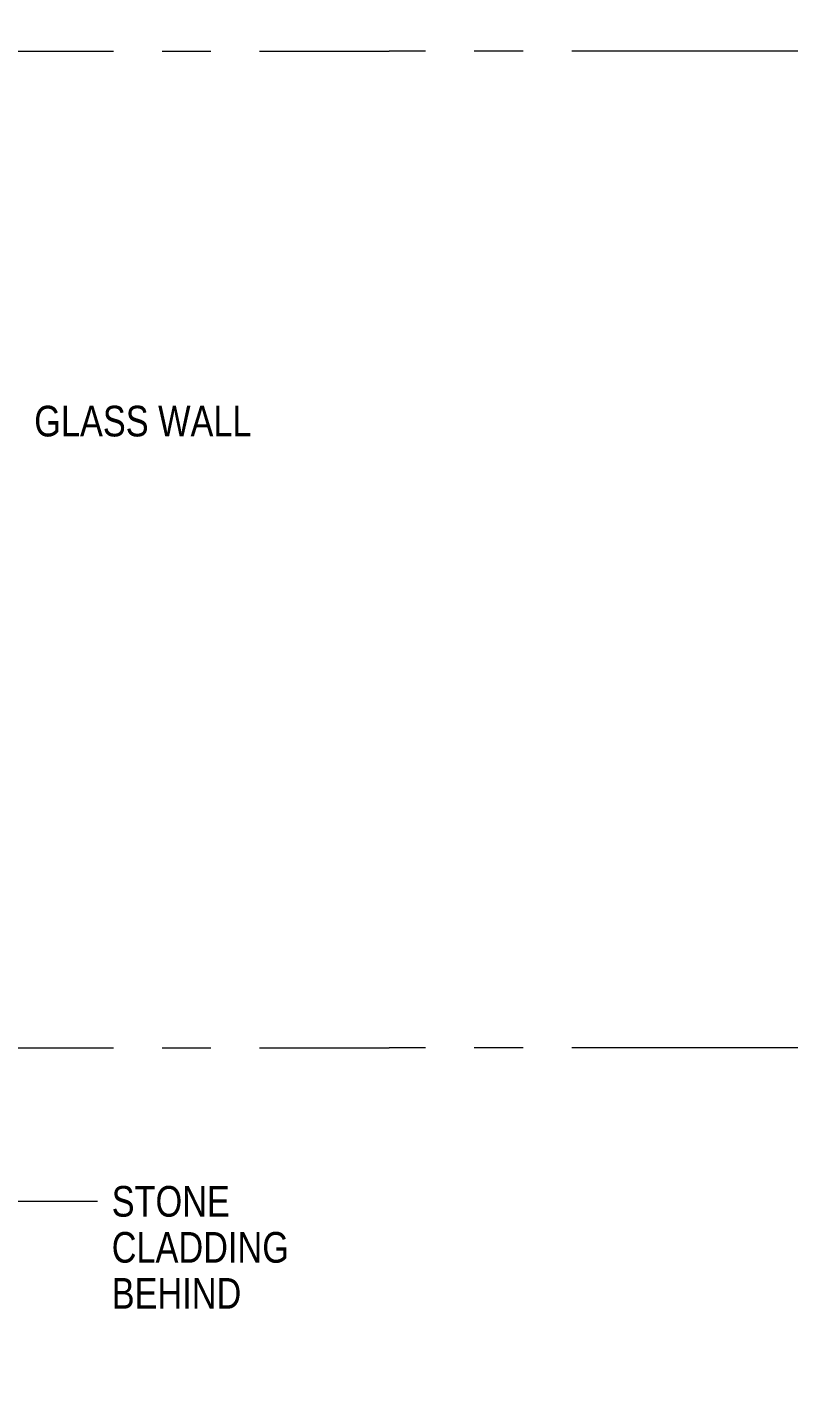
# Model space of a CAD drawing. Header units: millimetres. Extents: x 833576263 to 1668046980, y 817519639 to 1636103653.
# Drawn here: x 834068169 to 834078088, y 818042365 to 818060235 of the extents above; entities that cross this region are included whole.
import ezdxf

# ---------------------------------------------------------------- set-up
doc = ezdxf.new("R2010")
doc.units = ezdxf.units.MM
doc.header["$LTSCALE"] = 100
doc.header["$MEASUREMENT"] = 0
doc.linetypes.add('R_P_Grid$0$CENTER', pattern=[50.800000000000004, 31.75, -6.35, 6.35, -6.35])
for name, color, linetype, lineweight in [('R_P_Grid$0$RDA0251', 1, 'R_P_Grid$0$CENTER', 18), ('R_P_Grid$0$RDA0251-LG', 6, 'R_P_Grid$0$CENTER', 18), ('R_P_LG$0$RDA04011', 4, 'Continuous', 25), ('R_P_LG$0$RDA0624', 7, 'Continuous', 13)]:
    doc.layers.add(name, color=color, linetype=linetype, lineweight=lineweight)
doc.layers.add('X-REF', color=7, linetype='Continuous')
doc.styles.add('R_P_LG$0$Arial', font='arial.ttf', dxfattribs={"width": 0.8})
doc.styles.add('R_P_LG$0$romans', font='arial.ttf', dxfattribs={"width": 0.8})
doc.dimstyles.new('R_P_LG$0$M_200LA', dxfattribs={"dimscale": 200, "dimtxt": 2.5, "dimasz": 2, "dimexe": 0.8, "dimexo": 0, "dimgap": 0.75, "dimtad": 1, "dimdec": 0, "dimrnd": 1, "dimzin": 12, "dimdsep": 46, "dimtxsty": 'R_P_LG$0$romans', "dimcen": 2, "dimdle": 1, "dimclrd": 7, "dimclre": 7, "dimclrt": 4, "dimaunit": 1, "dimadec": 3, "dimazin": 0, "dimtfac": 1, "dimtdec": 0, "dimtix": 1, "dimtmove": 2, "dimatfit": 3, "dimfxl": 1, "dimtolj": 1, "dimlwd": 18, "dimlwe": 18, "dimarcsym": 0})

# ---------------------------------------------------------------- blocks, each defined once
blk = doc.blocks.new('R_P_Grid')
at = {"layer": 'R_P_Grid$0$RDA0251'}
for p, q in [((833964515, 818059926.6999925), (834072885.222222, 818059926.6999925)), ((833964515, 818046926.6999925), (834072885.2222219, 818046926.6999925))]:
    blk.add_line(p, q, dxfattribs=at)
at = {"layer": 'R_P_Grid$0$RDA0251-LG'}
for p, q in [((834144477.2703091, 818059926.6999925), (834072885.222222, 818059926.6999925)), ((834144477.2703091, 818046926.6999927), (834072885.222222, 818046926.6999927))]:
    blk.add_line(p, q, dxfattribs=at)
blk = doc.blocks.new('R_P_LG')
at = {"layer": 'R_P_LG$0$RDA0624', "lineweight": 18}
h = blk.add_hatch(dxfattribs=at)
h.set_pattern_fill('DOTS', color=4, scale=90, angle=45, style=0)
h.set_pattern_definition([(45, (0, 0), (-50.51394068101398, 151.541822043042), [0, -142.875])])
edge = h.paths.add_edge_path()
edge.add_arc((834065389.9999963, 818020126.6999962), 13000.00000263652, 75.00000000414259, 89.9999999952714)
edge.add_line((834065389.9999974, 818033126.6999989), (833989233.5976833, 818033126.7000066))
edge.add_arc((833989233.597684, 818040126.7000055), 6999.999998927116, 227.4784739362417, 269.9999999941455, ccw=False)
edge.add_line((833984502.527596, 818034967.5357507), (833978583.9299077, 818040395.0234413))
edge.add_arc((833983314.9999862, 818045554.1876857), 6999.999984888378, 180, 227.4784739363992, ccw=False)
edge.add_line((833976315.0000013, 818045554.1876857), (833976315.0000013, 818098726.7000034))
edge.add_arc((833983314.976107, 818098726.709901), 6999.976105696999, 115.8417149994728, 180.0000810131503, ccw=False)
edge.add_line((833980263.7812061, 818105026.6999928), (834002230.1033152, 818105026.6999928))
edge.add_line((834002230.1033152, 818105026.6999928), (834002230.413197, 818116699.7000031))
edge.add_line((834002230.413197, 818116699.7000031), (833958315.0000013, 818116699.7000031))
edge.add_line((833958315.0000013, 818116699.7000031), (833958315.0000013, 818110699.7000031))
edge.add_line((833958315.0000013, 818110699.7000031), (833963315.0000012, 818110699.7000031))
edge.add_arc((833963315.0000015, 818103699.7000035), 6999.999999642372, -2.9272086976561695e-09, 90.00000000292721, ccw=False)
edge.add_line((833970315.0000012, 818103699.7000031), (833970315.0000012, 818045554.1876926))
edge.add_arc((833983315.0000013, 818045554.1876926), 13000.00000011921, 180, 227.4784739345236)
edge.add_line((833974528.726979, 818035972.8826468), (833980447.3246655, 818030545.3949575))
edge.add_arc((833989233.5976875, 818040126.7000029), 12999.99999955266, 227.4784739342649, 269.9999999989492)
edge.add_line((833989233.5976872, 818027126.7000034), (834065245.1822366, 818027126.700002))
edge.add_arc((834065245.1822366, 818019026.6999972), 8100.000004768372, 75.00000000437308, 90, ccw=False)
edge.add_line((834067341.6165025, 818026850.6991949), (834090782.7578804, 818020569.6642944))
edge.add_arc((834094147.4054662, 818033126.7000366), 13000.00000035616, 255.0000000030815, 269.9999999994746)
edge.add_line((834094147.4054661, 818020126.7000363), (834118759.2740967, 818020126.7000363))
edge.add_arc((834118759.2740966, 818033126.7000384), 13000.00000214577, 270.0000000005253, 282.2616543713316)
edge.add_line((834121520.1678634, 818020423.256975), (834124956.9902881, 818021170.1963334))
edge.add_arc((834126677.2394812, 818013254.9741181), 8100.000000232277, 20.44433993465998, 102.2616543725735, ccw=False)
edge.add_arc((834190761.176432, 818035930.6960492), 59878.77763876336, 183.6705173323146, 199.3563955367698, ccw=False)
edge.add_line((834131005.2285776, 818032097.3283995), (834127870.7181177, 818029996.4247496))
edge.add_line((834127870.7181177, 818029996.4247496), (834126362.9837276, 818029715.8154355))
edge.add_arc((834117071.8822508, 818047426.7000369), 20000.00000036203, 270.00000000068303, 297.68143099358963, ccw=False)
edge.add_line((834117071.882251, 818027426.7000365), (834089164.086918, 818027426.7000363))
edge.add_arc((834089164.0869178, 818033426.7000366), 6000.000000357628, 255.000000005385, 270.0000000022767, ccw=False)
edge.add_line((834087611.1726476, 818027631.1450784), (834068754.6475824, 818032683.7357408))
at = {"layer": 'R_P_LG$0$RDA04011', "style": 'R_P_LG$0$Arial', "width": 0.8}
blk.add_text('GLASS WALL', height=400, dxfattribs=at).set_placement((834068257.8432953, 818054900.3029941))
at = {"layer": 'R_P_LG$0$RDA04011', "insert": (834069267.435687, 818045124.6518195), "char_height": 399.999999999998, "width": 2429.821282417774, "attachment_point": 1, "line_spacing_factor": 0.9, "style": 'R_P_LG$0$romans'}
blk.add_mtext('STONE CLADDING BEHIND', dxfattribs=at)
at = {"layer": 'R_P_LG$0$RDA04011'}
blk.add_leader([(834066039.9999967, 818044924.6518195), (834069084.2569693, 818044924.6518195)], dimstyle='R_P_LG$0$M_200LA', override={"dimtad": 0}, dxfattribs=at)

msp = doc.modelspace()

# ---------------------------------------------------------------- block references
at = {"layer": 'X-REF'}
for name in ['R_P_LG', 'R_P_Grid']:
    msp.add_blockref(name, (0, 0), dxfattribs=at)

doc.saveas('drawing.dxf')
